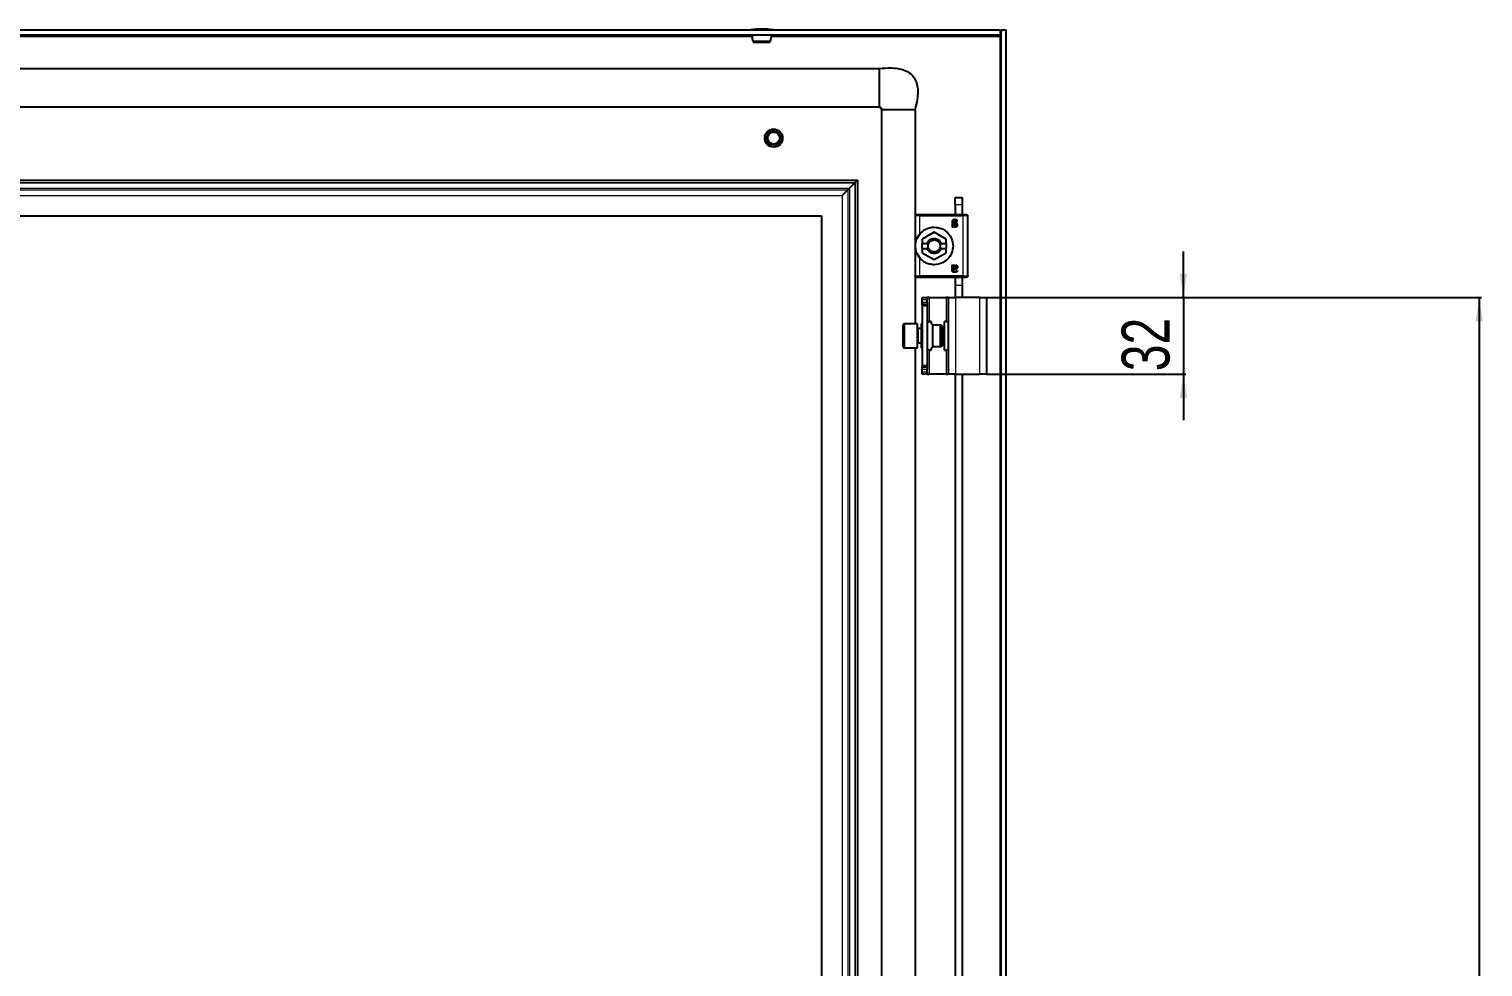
# Model space of a CAD drawing. Header units: millimetres. Extents: x -728 to 1909, y -1079 to 978.
# Drawn here: x 1302 to 1909, y 355 to 746 of the extents above; entities that cross this region are included whole.
import ezdxf

# ---------------------------------------------------------------- set-up
doc = ezdxf.new("R2010")
doc.units = ezdxf.units.MM
doc.layers.add('FORMAT', color=7, linetype='Continuous')
doc.styles.add('SLDTEXTSTYLE0', font='TXT', dxfattribs={"width": 0.75})
doc.dimstyles.new('SLDDIMSTYLE0', dxfattribs={"dimtxt": 20, "dimasz": 10, "dimexe": 0, "dimexo": 0.0625, "dimgap": 5, "dimtad": 2, "dimdec": 1, "dimrnd": 1e-09, "dimzin": 12, "dimdsep": 46, "dimtxsty": 'SLDTEXTSTYLE0', "dimsah": 1, "dimcen": 0.09, "dimadec": 0, "dimazin": 3, "dimtfac": 1, "dimtofl": 0, "dimtmove": 0, "dimatfit": 3, "dimfxl": 0, "dimfrac": 2, "dimtolj": 1, "dimtzin": 12, "dimarcsym": 0})
doc.dimstyles.new('SLDDIMSTYLE1', dxfattribs={"dimtxt": 20, "dimasz": 10, "dimexe": 0, "dimexo": 0.0625, "dimgap": 5, "dimtad": 2, "dimdec": 1, "dimrnd": 1e-09, "dimzin": 12, "dimdsep": 46, "dimtxsty": 'SLDTEXTSTYLE0', "dimsah": 1, "dimcen": 0.09, "dimadec": 0, "dimazin": 3, "dimtfac": 1, "dimtmove": 0, "dimatfit": 0, "dimfxl": 0, "dimfrac": 2, "dimtolj": 1, "dimtzin": 12, "dimarcsym": 0})

# ---------------------------------------------------------------- blocks, each defined once
blk = doc.blocks.new('_D_8')
at = {"layer": 'FORMAT'}
for p, q in [((1701.48, 633.91), (1907.98, 633.91)), ((1906.98, 633.91), (1906.98, -698.09)), ((1701.48, -698.09), (1907.98, -698.09))]:
    blk.add_line(p, q, dxfattribs=at)
for points in [[(1906.98, 633.91), (1905.44, 623.91), (1908.52, 623.91)], [(1906.98, -698.09), (1908.52, -688.09), (1905.44, -688.09)]]:
    blk.add_solid(points, dxfattribs=at)
at = {"layer": 'FORMAT', "insert": (1881.2, -61.65), "char_height": 20, "attachment_point": 1, "rotation": 90, "style": 'SLDTEXTSTYLE0'}
blk.add_mtext('1332', dxfattribs=at)
blk = doc.blocks.new('_D_9')
at = {"layer": 'FORMAT'}
for p, q in [((1783.48, 633.91), (1783.48, 653.14)), ((1701.48, 633.91), (1784.48, 633.91)), ((1783.48, 633.91), (1783.48, 601.91)), ((1701.48, 601.91), (1784.48, 601.91)), ((1783.48, 601.91), (1783.48, 582.68))]:
    blk.add_line(p, q, dxfattribs=at)
for points in [[(1783.48, 633.91), (1785.02, 643.91), (1781.94, 643.91)], [(1783.48, 601.91), (1781.94, 591.91), (1785.02, 591.91)]]:
    blk.add_solid(points, dxfattribs=at)
at = {"layer": 'FORMAT', "insert": (1757.7, 603.13), "char_height": 20, "attachment_point": 1, "rotation": 90, "style": 'SLDTEXTSTYLE0'}
blk.add_mtext('32', dxfattribs=at)

msp = doc.modelspace()

# ---------------------------------------------------------------- linework, layer by layer
at = {"color": 7, "linetype": 'Continuous', "lineweight": 25}
for p, q in [((1707.17, 745.41), (917.77, 745.41)), ((1707.17, 743.41), (917.77, 743.41)), ((1611.06, 740.79), (1603.88, 740.79)), ((1604.37, 740.41), (1610.58, 740.41)), ((1707.08, 743.41), (1706.87, 742.81)), ((1707.17, 743.41), (1707.17, 745.41)), ((1709.47, 745.41), (1707.47, 745.41)), ((1707.47, -809.59), (1707.47, 745.41)), ((1709.47, -809.59), (1709.47, 745.41)), ((968.47, 729.41), (1656.47, 729.41)), ((968.47, 713.41), (1656.47, 713.41)), ((1657.47, 712.41), (1657.47, -776.59)), ((1671.47, 712.41), (1671.47, 668.08)), ((977.47, 682.91), (1647.47, 682.91)), ((1644.07, 679.5), (1646.37, 681.81)), ((1646.47, 681.91), (1647.47, 682.91)), ((1647.47, 682.91), (1647.47, -747.09)), ((1641.07, 676.5), (1643.37, 678.81)), ((1643.37, 678.81), (1644.07, 679.5)), ((1688.17, 675.61), (1691.17, 675.61)), ((1688.17, 672.61), (1688.17, 675.61)), ((1691.17, 675.61), (1691.17, 672.61)), ((992.47, 667.91), (1632.47, 667.91)), ((1632.47, 667.91), (1632.47, -732.09)), ((1671.47, 667.91), (1671.47, 642.91)), ((1691.47, 668.41), (1673.47, 668.41)), ((1688.17, 672.61), (1688.17, 668.41)), ((1691.17, 672.61), (1691.17, 668.41)), ((1692.07, 668.41), (1691.82, 668.41)), ((1693.47, 642.91), (1693.47, 667.91)), ((1686.92, 665.37), (1686.92, 663.5)), ((1687.37, 663.5), (1687.37, 663.78)), ((1687.44, 665.11), (1687.44, 665.33)), ((1687.82, 665.11), (1687.44, 665.11)), ((1687.44, 664.76), (1687.87, 664.76)), ((1687.44, 664.17), (1687.44, 664.76)), ((1672.3, 658.53), (1673.81, 660.79)), ((1679.47, 661.12), (1674.52, 658.27)), ((1674.52, 658.27), (1674.52, 656.41)), ((1674.52, 656.41), (1676.49, 656.41)), ((1674.52, 654.41), (1674.52, 656.41)), ((1677.18, 656.41), (1676.49, 656.41)), ((1684.42, 658.27), (1679.47, 661.12)), ((1682.46, 656.41), (1681.77, 656.41)), ((1682.46, 656.41), (1684.42, 656.41)), ((1684.42, 656.41), (1684.42, 658.27)), ((1684.42, 656.41), (1684.42, 654.41)), ((1673.81, 650.03), (1672.3, 652.28)), ((1674.52, 654.41), (1674.52, 652.55)), ((1674.52, 654.41), (1676.49, 654.41)), ((1674.52, 652.55), (1679.47, 649.69)), ((1676.49, 654.41), (1677.18, 654.41)), ((1679.47, 649.69), (1684.42, 652.55)), ((1681.77, 654.41), (1682.46, 654.41)), ((1682.46, 654.41), (1684.42, 654.41)), ((1684.42, 652.55), (1684.42, 654.41)), ((1686.92, 645.45), (1686.92, 647.32)), ((1687.37, 647.32), (1687.37, 647.04)), ((1687.44, 646.06), (1687.44, 646.64)), ((1687.87, 646.06), (1687.44, 646.06)), ((1687.82, 645.7), (1687.44, 645.7)), ((1687.44, 645.7), (1687.44, 645.48)), ((1671.47, 642.73), (1671.47, 622.91)), ((1673.47, 642.41), (1691.47, 642.41)), ((1688.17, 642.5), (1688.17, 639.11)), ((1688.17, 639.11), (1688.17, 633.91)), ((1691.17, 642.5), (1691.17, 639.11)), ((1691.17, 639.11), (1691.17, 633.91)), ((1691.82, 642.41), (1692.07, 642.41)), ((1674.47, 633.91), (1676.47, 633.91)), ((1674.47, 632.91), (1674.47, 633.91)), ((1674.47, 631.91), (1674.47, 632.91)), ((1674.47, 630.91), (1674.47, 631.91)), ((1676.47, 633.91), (1676.47, 632.91)), ((1677.47, 633.91), (1676.47, 633.91)), ((1676.47, 631.91), (1676.47, 632.91)), ((1676.47, 631.91), (1676.47, 630.91)), ((1677.47, 633.91), (1684.47, 633.91)), ((1685.47, 633.91), (1684.47, 633.91)), ((1685.47, 633.91), (1688.47, 633.91)), ((1685.47, 601.91), (1685.47, 633.91)), ((1698.47, 633.91), (1688.47, 633.91)), ((1698.47, 633.91), (1701.47, 633.91)), ((1701.47, 601.91), (1701.47, 633.91)), ((1676.47, 630.91), (1674.47, 630.91)), ((1674.47, 630.91), (1674.47, 630.41)), ((1676.47, 630.41), (1674.47, 630.41)), ((1674.47, 630.41), (1674.47, 605.41)), ((1676.47, 630.91), (1676.47, 630.41)), ((1676.47, 630.41), (1676.47, 605.41)), ((1666.47, 615.66), (1666.47, 622.31)), ((1672.47, 622.91), (1667.07, 622.91)), ((1672.47, 615.35), (1672.47, 622.91)), ((1673.97, 620.91), (1672.72, 620.91)), ((1674.47, 622.91), (1673.97, 622.91)), ((1673.97, 622.91), (1673.97, 621.7)), ((1673.97, 621.7), (1673.97, 612.91)), ((1676.47, 623.91), (1677.47, 623.91)), ((1678.17, 623.91), (1677.47, 623.91)), ((1678.17, 623.91), (1678.17, 623.46)), ((1682.11, 622.41), (1678.97, 622.41)), ((1678.97, 613.41), (1678.97, 622.41)), ((1682.97, 621.91), (1682.11, 622.41)), ((1682.11, 613.41), (1682.11, 622.41)), ((1682.97, 613.91), (1682.97, 621.91)), ((1683.77, 611.91), (1683.77, 623.91)), ((1684.47, 623.91), (1683.77, 623.91)), ((1684.47, 623.91), (1685.47, 623.91)), ((1666.47, 613.51), (1666.47, 615.66)), ((1672.47, 612.91), (1672.47, 615.35)), ((1672.72, 614.91), (1673.97, 614.91)), ((1678.97, 613.41), (1682.11, 613.41)), ((1682.11, 613.41), (1682.97, 613.91)), ((1667.07, 612.91), (1672.47, 612.91)), ((1671.47, 612.91), (1671.47, 293.08)), ((1673.97, 612.91), (1674.47, 612.91)), ((1677.47, 611.91), (1676.47, 611.91)), ((1677.47, 611.91), (1678.17, 611.91)), ((1678.17, 612.36), (1678.17, 611.91)), ((1683.77, 611.91), (1684.47, 611.91)), ((1685.47, 611.91), (1684.47, 611.91)), ((1676.47, 605.41), (1674.47, 605.41)), ((1674.47, 605.41), (1674.47, 604.91)), ((1674.47, 603.91), (1674.47, 604.91)), ((1674.47, 604.91), (1676.47, 604.91)), ((1674.47, 602.91), (1674.47, 603.91)), ((1674.47, 601.91), (1674.47, 602.91)), ((1676.47, 601.91), (1674.47, 601.91)), ((1676.47, 605.41), (1676.47, 604.91)), ((1676.47, 604.91), (1676.47, 603.91)), ((1676.47, 602.91), (1676.47, 603.91)), ((1676.47, 602.91), (1676.47, 601.91)), ((1676.47, 601.91), (1677.47, 601.91)), ((1684.47, 601.91), (1677.47, 601.91)), ((1684.47, 601.91), (1685.47, 601.91)), ((1688.47, 601.91), (1685.47, 601.91)), ((1688.17, 601.91), (1688.17, 293.41)), ((1688.47, 601.91), (1698.47, 601.91)), ((1691.17, 601.91), (1691.17, 293.41)), ((1701.47, 601.91), (1698.47, 601.91))]:
    msp.add_line(p, q, dxfattribs=at)
at = {"color": 8, "linetype": 'Continuous', "lineweight": 18}
for p, q in [((1021.52, 742.81), (1603.43, 742.81)), ((1612.34, 745.53), (1602.61, 745.53)), ((1612.22, 745.66), (1602.73, 745.66)), ((1611.52, 742.81), (1706.87, 742.81)), ((1706.87, 742.81), (1706.87, -806.99)), ((978.47, 681.91), (1646.47, 681.91)), ((978.57, 681.81), (1646.37, 681.81)), ((1646.37, 681.81), (1646.37, -745.99)), ((1646.47, 681.91), (1646.47, -746.09)), ((980.88, 679.5), (1644.07, 679.5)), ((981.57, 678.81), (1643.37, 678.81)), ((983.88, 676.5), (1641.07, 676.5)), ((1641.07, 676.5), (1641.07, -740.68)), ((1643.37, 678.81), (1643.37, -742.99)), ((1644.07, 679.5), (1644.07, -743.68)), ((1673.47, 660.47), (1673.47, 667.91)), ((1673.47, 667.91), (1691.47, 667.91)), ((1691.17, 672.61), (1688.17, 672.61)), ((1691.47, 667.91), (1691.47, 642.91)), ((1673.47, 642.91), (1673.47, 650.35)), ((1679.47, 652.91), (1679.47, 652.26)), ((1691.47, 642.91), (1673.47, 642.91)), ((1688.17, 639.11), (1691.17, 639.11)), ((1676.47, 632.91), (1674.47, 632.91)), ((1674.47, 631.91), (1676.47, 631.91)), ((1677.47, 623.91), (1677.47, 633.91)), ((1684.47, 633.91), (1684.47, 623.91)), ((1688.47, 601.91), (1688.47, 633.91)), ((1698.47, 601.91), (1698.47, 633.91)), ((1667.07, 622.91), (1667.07, 615.35)), ((1672.72, 620.91), (1672.72, 614.91)), ((1667.07, 615.35), (1667.07, 612.91)), ((1677.47, 601.91), (1677.47, 611.91)), ((1684.47, 611.91), (1684.47, 601.91)), ((1676.47, 603.91), (1674.47, 603.91)), ((1674.47, 602.91), (1676.47, 602.91))]:
    msp.add_line(p, q, dxfattribs=at)
at = {"color": 7, "linetype": 'Continuous', "lineweight": 25}
for radius in [3.75, 3, 2.5]:
    msp.add_circle((1612.47, 700.41), radius, dxfattribs=at)
for centre, radius, start, end in [((1602.74, 745.53), 0.126, 96.02558, 180), ((1628.38, 745.47), 25.77, 179.86102, 180.13898), ((1607.48, 700.66), 45.25, 90.0016, 96.02558), ((1609.6, 743.14), 6.18, 177.53422, 202.36543), ((1604.37, 740.91), 0.5, 193.38346, 270), ((1607.47, 700.66), 45.25, 83.97442, 89.9984), ((1610.58, 740.91), 0.5, 270, 346.61654), ((1605.35, 743.14), 6.18, 337.63457, 2.46578), ((1612.21, 745.53), 0.126, 0, 83.97442), ((1586.57, 745.47), 25.77, 359.86102, 0.13898), ((1667.07, 622.31), 0.6, 90, 180), ((1672.72, 621.16), 0.25, 180, 270), ((1667.07, 613.51), 0.6, 180, 270), ((1672.72, 614.66), 0.25, 90, 180)]:
    msp.add_arc(centre, radius, start, end, dxfattribs=at)
for points, knots in [([(1706.87, 742.81), (1706.92, 742.97), (1706.97, 743.12), (1707.07, 743.34), (1707.12, 743.41), (1707.17, 743.41)], [0, 0, 0, 0, 0.5, 0.5, 1, 1, 1, 1]), ([(1707.47, 745.41), (1707.45, 745.03), (1707.41, 744.46), (1707.23, 743.88), (1707.17, 743.69)], [0, 0, 0, 0, 0.662931, 1, 1, 1, 1]), ([(1656.47, 729.41), (1658.2, 729.58), (1661.34, 729.88), (1665.67, 729.36), (1669.1, 727.94), (1671.31, 725.62), (1672.4, 722.85), (1672.72, 719.81), (1672.42, 716.24), (1671.81, 713.76), (1671.47, 712.41)], [0, 0, 0, 0, 0.176713, 0.320911, 0.440308, 0.54837, 0.6374, 0.738878, 0.858543, 1, 1, 1, 1]), ([(1656.47, 729.41), (1656.47, 729.38), (1656.47, 729.32), (1656.47, 728.67), (1656.47, 727.21), (1656.47, 725.02), (1656.47, 723.02), (1656.47, 721.41), (1656.47, 719.8), (1656.47, 717.8), (1656.47, 715.62), (1656.47, 714.11), (1656.47, 713.71), (1656.47, 713.57)], [0, 0, 0, 0, 0.0691652, 0.1363002, 0.2672913, 0.3982825, 0.4654174, 0.5345826, 0.6037478, 0.6708828, 0.8018739, 0.9328651, 1, 1, 1, 1]), ([(1656.47, 713.57), (1656.57, 713.56), (1656.71, 713.54), (1656.87, 713.47), (1656.95, 713.41), (1657.01, 713.35), (1657.05, 713.27), (1657.08, 713.2), (1657.14, 713.03), (1657.31, 712.95), (1657.46, 712.72), (1657.49, 712.52), (1657.51, 712.41)], [0, 0, 0, 0, 0.146823, 0.202041, 0.247643, 0.28691, 0.323569, 0.360785, 0.40083, 0.628513, 0.79432, 1, 1, 1, 1]), ([(1657.47, 712.41), (1657.32, 712.63), (1657.06, 713.04), (1656.65, 713.3), (1656.47, 713.41)], [0, 0, 0, 0, 0.5615605, 1, 1, 1, 1]), ([(1657.59, 712.41), (1657.62, 712.41), (1657.7, 712.41), (1658.16, 712.41), (1658.45, 712.41)], [0, 0, 0, 0, 0.350861, 1, 1, 1, 1]), ([(1688.03, 666.41), (1687.88, 666.4), (1687.65, 666.39), (1687.37, 666.3), (1687.19, 666.18), (1687.05, 666.01), (1686.93, 665.74), (1686.92, 665.51), (1686.92, 665.37)], [0, 0, 0, 0, 0.250089, 0.382495, 0.500259, 0.622163, 0.750133, 1, 1, 1, 1]), ([(1686.92, 663.5), (1686.92, 663.49), (1686.92, 663.47), (1686.93, 663.45), (1686.96, 663.43), (1687.03, 663.41), (1687.1, 663.41), (1687.14, 663.41)], [0, 0, 0, 0, 0.124881, 0.183376, 0.250934, 0.500336, 1, 1, 1, 1]), ([(1687.14, 663.41), (1687.19, 663.41), (1687.26, 663.41), (1687.33, 663.43), (1687.36, 663.45), (1687.37, 663.47), (1687.37, 663.49), (1687.37, 663.5)], [0, 0, 0, 0, 0.499718, 0.749437, 0.810587, 0.875078, 1, 1, 1, 1]), ([(1687.37, 663.78), (1687.5, 663.67), (1687.68, 663.5), (1687.96, 663.39), (1688.12, 663.35), (1688.21, 663.35), (1688.25, 663.35)], [0, 0, 0, 0, 0.499113, 0.749325, 0.874665, 1, 1, 1, 1]), ([(1687.44, 665.33), (1687.45, 665.42), (1687.45, 665.56), (1687.51, 665.73), (1687.59, 665.84), (1687.69, 665.92), (1687.82, 665.97), (1687.95, 665.99), (1688.04, 666), (1688.08, 666)], [0, 0, 0, 0, 0.250023, 0.382539, 0.499802, 0.620838, 0.749652, 0.874777, 1, 1, 1, 1]), ([(1688.17, 663.76), (1688.09, 663.77), (1687.95, 663.78), (1687.69, 663.91), (1687.54, 664.07), (1687.44, 664.17)], [0, 0, 0, 0, 0.249939, 0.499864, 1, 1, 1, 1]), ([(1689.21, 664.19), (1689.2, 664.27), (1689.2, 664.43), (1689.1, 664.65), (1688.94, 664.82), (1688.68, 664.99), (1688.29, 665.1), (1687.98, 665.11), (1687.82, 665.11)], [0, 0, 0, 0, 0.125049, 0.249886, 0.370856, 0.49982, 0.749609, 1, 1, 1, 1]), ([(1687.87, 664.76), (1687.98, 664.76), (1688.16, 664.75), (1688.38, 664.69), (1688.53, 664.6), (1688.62, 664.49), (1688.67, 664.37), (1688.68, 664.28), (1688.68, 664.23)], [0, 0, 0, 0, 0.279652, 0.500248, 0.629485, 0.750186, 0.875763, 1, 1, 1, 1]), ([(1689.09, 665.91), (1689.09, 665.97), (1689.09, 666.05), (1689.03, 666.14), (1688.89, 666.23), (1688.56, 666.36), (1688.24, 666.39), (1688.03, 666.41)], [0, 0, 0, 0, 0.124693, 0.187182, 0.249773, 0.500039, 1, 1, 1, 1]), ([(1688.08, 666), (1688.24, 665.98), (1688.48, 665.95), (1688.74, 665.83), (1688.86, 665.76), (1688.93, 665.71), (1688.97, 665.71), (1688.99, 665.7)], [0, 0, 0, 0, 0.4987, 0.749508, 0.874949, 0.946783, 1, 1, 1, 1]), ([(1688.68, 664.23), (1688.67, 664.17), (1688.67, 664.07), (1688.6, 663.95), (1688.54, 663.88), (1688.46, 663.82), (1688.36, 663.78), (1688.26, 663.76), (1688.2, 663.76), (1688.17, 663.76)], [0, 0, 0, 0, 0.249168, 0.373635, 0.49939, 0.619394, 0.749656, 0.87477, 1, 1, 1, 1]), ([(1688.25, 663.35), (1688.37, 663.36), (1688.55, 663.37), (1688.78, 663.45), (1688.93, 663.55), (1689.06, 663.68), (1689.18, 663.89), (1689.2, 664.07), (1689.21, 664.19)], [0, 0, 0, 0, 0.25007, 0.379181, 0.500499, 0.62417, 0.750842, 1, 1, 1, 1]), ([(1688.99, 665.7), (1689, 665.7), (1689.02, 665.71), (1689.03, 665.72), (1689.05, 665.73), (1689.07, 665.75), (1689.08, 665.79), (1689.09, 665.83), (1689.09, 665.88), (1689.09, 665.9), (1689.09, 665.91)], [0, 0, 0, 0, 0.128825, 0.180169, 0.243397, 0.36986, 0.499864, 0.749649, 0.843476, 1, 1, 1, 1]), ([(1673.47, 650.35), (1673.19, 650.73), (1672.62, 651.48), (1672.06, 652.73), (1671.71, 654.01), (1671.58, 655.41), (1671.71, 656.81), (1672.06, 658.09), (1672.62, 659.34), (1673.19, 660.09), (1673.47, 660.47)], [0, 0, 0, 0, 0.125762, 0.25037, 0.375307, 0.500139, 0.62481, 0.749763, 0.874888, 1, 1, 1, 1]), ([(1686.92, 647.32), (1686.92, 647.33), (1686.92, 647.35), (1686.93, 647.36), (1686.96, 647.39), (1687.03, 647.41), (1687.1, 647.41), (1687.14, 647.41)], [0, 0, 0, 0, 0.124884, 0.1863766, 0.2509142, 0.5003223, 1, 1, 1, 1]), ([(1688.03, 644.41), (1687.95, 644.41), (1687.81, 644.41), (1687.58, 644.45), (1687.37, 644.52), (1687.19, 644.64), (1687.05, 644.81), (1686.93, 645.08), (1686.92, 645.3), (1686.92, 645.45)], [0, 0, 0, 0, 0.1252554, 0.2504368, 0.3830659, 0.5004929, 0.622629, 0.7502495, 1, 1, 1, 1]), ([(1687.14, 647.41), (1687.19, 647.41), (1687.25, 647.41), (1687.32, 647.39), (1687.34, 647.38), (1687.36, 647.36), (1687.37, 647.34), (1687.37, 647.33), (1687.37, 647.32)], [0, 0, 0, 0, 0.499162, 0.644242, 0.749698, 0.813605, 0.875217, 1, 1, 1, 1]), ([(1687.37, 647.04), (1687.5, 647.15), (1687.68, 647.32), (1688, 647.45), (1688.17, 647.46), (1688.25, 647.47)], [0, 0, 0, 0, 0.499364, 0.749701, 1, 1, 1, 1]), ([(1687.44, 646.64), (1687.54, 646.75), (1687.69, 646.9), (1687.92, 647.02), (1688.06, 647.05), (1688.13, 647.05), (1688.17, 647.06)], [0, 0, 0, 0, 0.4997651, 0.7495043, 0.8747708, 1, 1, 1, 1]), ([(1687.44, 645.48), (1687.45, 645.44), (1687.45, 645.35), (1687.47, 645.22), (1687.51, 645.09), (1687.59, 644.98), (1687.69, 644.9), (1687.86, 644.83), (1687.99, 644.82), (1688.08, 644.82)], [0, 0, 0, 0, 0.125295, 0.250514, 0.383518, 0.50035, 0.621938, 0.750243, 1, 1, 1, 1]), ([(1689.21, 646.62), (1689.21, 646.58), (1689.21, 646.51), (1689.18, 646.35), (1689.1, 646.17), (1688.94, 645.99), (1688.68, 645.82), (1688.29, 645.72), (1687.98, 645.71), (1687.82, 645.7)], [0, 0, 0, 0, 0.0626366, 0.1252782, 0.2500723, 0.3748405, 0.4999941, 0.7496958, 1, 1, 1, 1]), ([(1688.68, 646.58), (1688.68, 646.54), (1688.67, 646.45), (1688.62, 646.32), (1688.53, 646.22), (1688.38, 646.13), (1688.16, 646.07), (1687.98, 646.06), (1687.87, 646.06)], [0, 0, 0, 0, 0.124446, 0.249795, 0.37, 0.499734, 0.719932, 1, 1, 1, 1]), ([(1689.09, 644.9), (1689.09, 644.88), (1689.09, 644.82), (1689.08, 644.74), (1689.03, 644.68), (1688.89, 644.59), (1688.56, 644.46), (1688.24, 644.43), (1688.03, 644.41)], [0, 0, 0, 0, 0.0626863, 0.1251726, 0.1876279, 0.2501847, 0.5003136, 1, 1, 1, 1]), ([(1688.08, 644.82), (1688.25, 644.83), (1688.55, 644.86), (1688.82, 645.07), (1688.97, 645.11), (1688.99, 645.11)], [0, 0, 0, 0, 0.498852, 0.946609, 1, 1, 1, 1]), ([(1688.17, 647.06), (1688.23, 647.05), (1688.33, 647.05), (1688.45, 647), (1688.54, 646.94), (1688.6, 646.87), (1688.65, 646.78), (1688.68, 646.68), (1688.68, 646.62), (1688.68, 646.58)], [0, 0, 0, 0, 0.2496231, 0.3771401, 0.499734, 0.6227303, 0.7498125, 0.8748762, 1, 1, 1, 1]), ([(1688.25, 647.47), (1688.37, 647.46), (1688.55, 647.45), (1688.78, 647.36), (1688.93, 647.27), (1689.06, 647.14), (1689.18, 646.93), (1689.2, 646.74), (1689.21, 646.62)], [0, 0, 0, 0, 0.25007, 0.379559, 0.500499, 0.624556, 0.750843, 1, 1, 1, 1]), ([(1688.99, 645.11), (1689, 645.11), (1689.02, 645.11), (1689.03, 645.1), (1689.05, 645.09), (1689.07, 645.06), (1689.09, 645), (1689.09, 644.95), (1689.09, 644.9)], [0, 0, 0, 0, 0.13107, 0.182437, 0.243796, 0.371388, 0.500442, 1, 1, 1, 1]), ([(1678.97, 622.41), (1678.8, 622.56), (1678.45, 622.87), (1678.26, 623.44), (1677.89, 623.74), (1677.56, 623.87), (1677.19, 623.84), (1676.85, 623.65), (1676.6, 623.29), (1676.52, 622.99), (1676.47, 622.84)], [0, 0, 0, 0, 0.1856756, 0.3710252, 0.4669372, 0.5621716, 0.6563466, 0.7515528, 0.8738418, 1, 1, 1, 1]), ([(1676.47, 612.98), (1676.52, 612.83), (1676.6, 612.53), (1676.85, 612.17), (1677.19, 611.98), (1677.56, 611.94), (1677.89, 612.07), (1678.26, 612.38), (1678.45, 612.95), (1678.8, 613.26), (1678.97, 613.41)], [0, 0, 0, 0, 0.126158, 0.248447, 0.343653, 0.437828, 0.533063, 0.628975, 0.814324, 1, 1, 1, 1])]:
    msp.add_open_spline(points, degree=3, knots=knots, dxfattribs=at)
for points in [[(1658.45, 712.41), (1658.78, 712.41), (1659.45, 712.41), (1660.42, 712.41), (1660.9, 712.41)], [(1660.9, 712.41), (1661.47, 712.41), (1662.59, 712.41), (1663.85, 712.41), (1664.47, 712.41)], [(1664.47, 712.41), (1665.1, 712.41), (1666.36, 712.41), (1667.48, 712.41), (1668.04, 712.41)], [(1668.04, 712.41), (1668.53, 712.41), (1669.5, 712.41), (1670.16, 712.41), (1670.5, 712.41)], [(1670.5, 712.41), (1670.78, 712.41), (1671.34, 712.41), (1671.43, 712.41), (1671.47, 712.41)], [(1671.97, 668.41), (1671.91, 668.4), (1671.78, 668.39), (1671.61, 668.27), (1671.5, 668.11), (1671.48, 667.97), (1671.47, 667.91)], [(1673.47, 668.41), (1673.28, 668.41), (1672.88, 668.41), (1672.39, 668.41), (1672.04, 668.41), (1672, 668.41), (1671.97, 668.41)], [(1692.97, 668.41), (1692.95, 668.41), (1692.91, 668.41), (1692.56, 668.41), (1692.06, 668.41), (1691.67, 668.41), (1691.47, 668.41)], [(1692.97, 668.41), (1693.04, 668.4), (1693.17, 668.39), (1693.34, 668.27), (1693.45, 668.11), (1693.47, 667.97), (1693.47, 667.91)], [(1673.47, 660.47), (1673.87, 660.88), (1674.66, 661.71), (1676.14, 662.58), (1677.77, 663.15), (1678.9, 663.22), (1679.47, 663.26)], [(1679.47, 663.26), (1680.5, 663.14), (1682.56, 662.9), (1685.17, 661.09), (1686.92, 658.49), (1687.53, 655.41), (1686.92, 652.32), (1685.17, 649.73), (1682.56, 647.91), (1680.5, 647.68), (1679.47, 647.56)], [(1676.49, 656.41), (1676.62, 656.71), (1676.88, 657.31), (1677.61, 658.01), (1678.49, 658.46), (1679.47, 658.61), (1680.46, 658.46), (1681.34, 658.01), (1682.06, 657.31), (1682.33, 656.71), (1682.46, 656.41)], [(1677.18, 654.41), (1677.12, 654.57), (1677, 654.89), (1676.96, 655.41), (1677, 655.92), (1677.12, 656.25), (1677.18, 656.41)], [(1677.18, 656.41), (1677.3, 656.62), (1677.53, 657.05), (1678.09, 657.53), (1678.75, 657.85), (1679.23, 657.89), (1679.47, 657.91)], [(1679.47, 657.91), (1679.72, 657.89), (1680.2, 657.85), (1680.86, 657.53), (1681.42, 657.05), (1681.65, 656.62), (1681.77, 656.41)], [(1681.77, 656.41), (1681.82, 656.25), (1681.94, 655.92), (1681.99, 655.41), (1681.94, 654.89), (1681.82, 654.57), (1681.77, 654.41)], [(1679.47, 647.56), (1678.9, 647.59), (1677.77, 647.67), (1676.14, 648.24), (1674.66, 649.11), (1673.87, 649.93), (1673.47, 650.35)], [(1679.47, 652.26), (1679.15, 652.29), (1678.49, 652.35), (1677.61, 652.81), (1676.88, 653.5), (1676.62, 654.11), (1676.49, 654.41)], [(1679.47, 652.91), (1679.23, 652.93), (1678.75, 652.97), (1678.09, 653.29), (1677.53, 653.77), (1677.3, 654.2), (1677.18, 654.41)], [(1682.46, 654.41), (1682.33, 654.11), (1682.06, 653.5), (1681.34, 652.81), (1680.46, 652.35), (1679.8, 652.29), (1679.47, 652.26)], [(1681.77, 654.41), (1681.65, 654.2), (1681.42, 653.77), (1680.86, 653.29), (1680.2, 652.97), (1679.72, 652.93), (1679.47, 652.91)], [(1671.97, 642.41), (1671.91, 642.42), (1671.78, 642.43), (1671.61, 642.55), (1671.5, 642.71), (1671.48, 642.84), (1671.47, 642.91)], [(1671.97, 642.41), (1672, 642.41), (1672.04, 642.41), (1672.39, 642.41), (1672.88, 642.41), (1673.28, 642.41), (1673.47, 642.41)], [(1691.47, 642.41), (1691.67, 642.41), (1692.06, 642.41), (1692.56, 642.41), (1692.91, 642.41), (1692.95, 642.41), (1692.97, 642.41)], [(1693.47, 642.91), (1693.47, 642.84), (1693.45, 642.71), (1693.34, 642.55), (1693.17, 642.43), (1693.04, 642.42), (1692.97, 642.41)]]:
    msp.add_open_spline(points, degree=3, dxfattribs=at)
at = {"color": 8, "linetype": 'Continuous', "lineweight": 18}
for points in [[(1673.47, 667.91), (1673.21, 667.91), (1672.69, 667.91), (1672.03, 667.91), (1671.56, 667.91), (1671.5, 667.91), (1671.47, 667.91)], [(1673.47, 668.41), (1673.47, 668.4), (1673.47, 668.39), (1673.47, 668.27), (1673.47, 668.11), (1673.47, 667.97), (1673.47, 667.91)], [(1691.47, 667.91), (1691.47, 667.97), (1691.47, 668.11), (1691.47, 668.27), (1691.47, 668.39), (1691.47, 668.4), (1691.47, 668.41)], [(1693.47, 667.91), (1693.44, 667.91), (1693.38, 667.91), (1692.92, 667.91), (1692.26, 667.91), (1691.74, 667.91), (1691.47, 667.91)], [(1671.47, 642.91), (1671.5, 642.91), (1671.56, 642.91), (1672.03, 642.91), (1672.69, 642.91), (1673.21, 642.91), (1673.47, 642.91)], [(1673.47, 642.91), (1673.47, 642.84), (1673.47, 642.71), (1673.47, 642.55), (1673.47, 642.43), (1673.47, 642.42), (1673.47, 642.41)], [(1691.47, 642.41), (1691.47, 642.42), (1691.47, 642.43), (1691.47, 642.55), (1691.47, 642.71), (1691.47, 642.84), (1691.47, 642.91)], [(1691.47, 642.91), (1691.74, 642.91), (1692.26, 642.91), (1692.92, 642.91), (1693.38, 642.91), (1693.44, 642.91), (1693.47, 642.91)]]:
    msp.add_open_spline(points, degree=3, dxfattribs=at)

# ---------------------------------------------------------------- dimensions: what is measured, and where the dimension line sits
at = {"layer": 'FORMAT'}
for base, p2, dimstyle, picture, middle in [((1783.48, 601.91), (1701.47, 601.91), 'SLDDIMSTYLE1', '_D_9', (1783.48, 617.91)), ((1906.98, -698.09), (1701.47, -698.09), 'SLDDIMSTYLE0', '_D_8', (1906.98, -32.09))]:
    dim = msp.add_linear_dim(base=base, p1=(1701.47, 633.91), p2=p2, angle=90, dimstyle=dimstyle, dxfattribs=at)
    dim.commit()
    dim.dimension.update_dxf_attribs({"geometry": picture, "text_midpoint": middle, "dimtype": 160})

doc.saveas('drawing.dxf')
